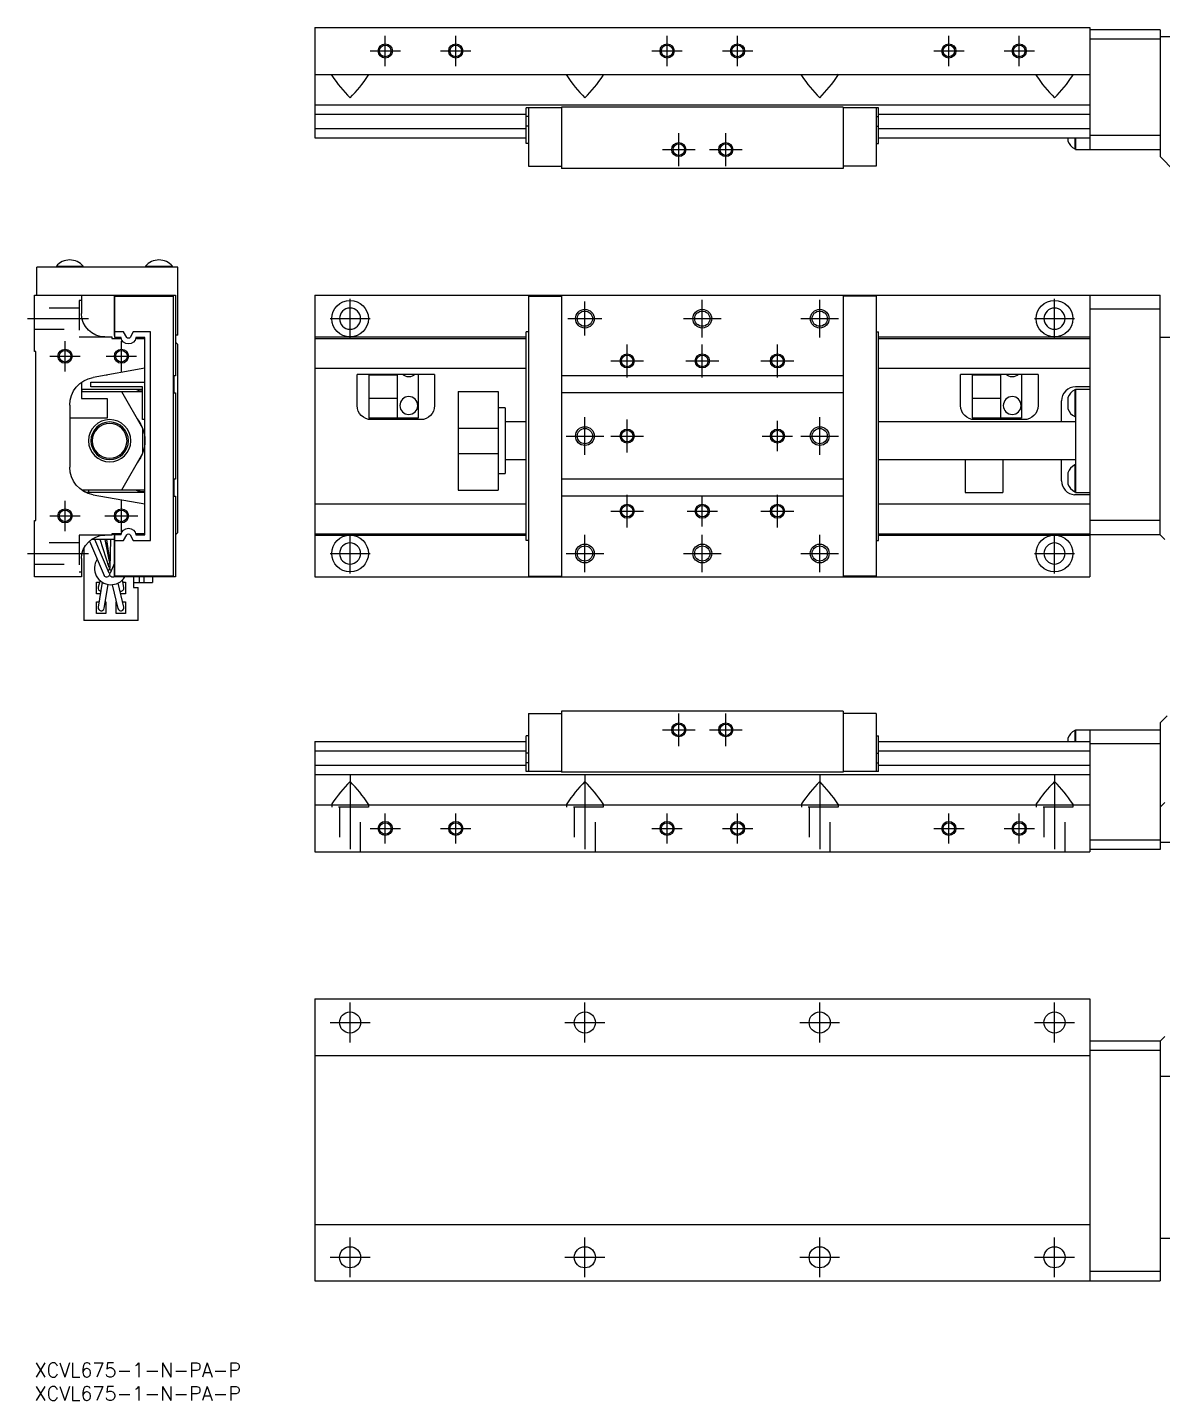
# Model space of a CAD drawing. Extents: x -1 to 434, y -8 to 284.
# Drawn here: x -1.5 to 240.2, y -8 to 284.4 of the extents above; entities that cross this region are included whole.
import ezdxf

# ---------------------------------------------------------------- set-up
doc = ezdxf.new("R2010")
doc.units = 0
doc.header["$LTSCALE"] = 0.5
doc.linetypes.add('CENTER', pattern=[50.8, 31.75, -6.35, 6.35, -6.35])
doc.linetypes.add('DASHED', pattern=[19.05, 12.7, -6.35])
for name, color, linetype in [('MSM_CENTER', 1, 'CENTER'), ('MSM_CONTINUOUS', 7, 'CONTINUOUS'), ('MSM_DASHED', 4, 'DASHED'), ('MSM_NARROW', 5, 'CONTINUOUS'), ('MSM_PART_NUMBER', 7, 'CONTINUOUS')]:
    doc.layers.add(name, color=color, linetype=linetype)
doc.styles.get("Standard").update_dxf_attribs({"font": 'txt.shx', "height": 3, "bigfont": 'bigfont.shx'})

msp = doc.modelspace()

# ---------------------------------------------------------------- linework, layer by layer
at = {"layer": 'MSM_CENTER'}
for p, q in [((74.7, 276.14), (74.7, 282.59)), ((89.7, 276.14), (89.7, 282.59)), ((134.7, 276.14), (134.7, 282.59)), ((149.7, 276.14), (149.7, 282.59)), ((194.7, 276.14), (194.7, 282.59)), ((209.7, 276.14), (209.7, 282.59)), ((71.47, 279.36), (77.93, 279.36)), ((86.47, 279.36), (92.93, 279.36)), ((131.47, 279.36), (137.93, 279.36)), ((146.47, 279.36), (152.93, 279.36)), ((191.47, 279.36), (197.93, 279.36)), ((206.47, 279.36), (212.93, 279.36)), ((137.2, 254.86), (137.2, 261.86)), ((147.2, 254.86), (147.2, 261.86)), ((133.7, 258.36), (140.7, 258.36)), ((143.7, 258.36), (150.7, 258.36)), ((67.2, 218.11), (67.2, 226.61)), ((117.2, 218.74), (117.2, 225.98)), ((142.2, 218.36), (142.2, 226.36)), ((167.2, 218.36), (167.2, 226.36)), ((217.2, 218.11), (217.2, 226.61)), ((-1.5, 222.36), (11.5, 222.36)), ((62.95, 222.36), (71.45, 222.36)), ((113.58, 222.36), (120.83, 222.36)), ((138.2, 222.36), (146.2, 222.36)), ((163.2, 222.36), (171.2, 222.36)), ((212.95, 222.36), (221.45, 222.36)), ((6.5, 211.13), (6.5, 217.59)), ((18.5, 211.13), (18.5, 217.59)), ((126.2, 209.86), (126.2, 216.86)), ((142.2, 209.86), (142.2, 216.86)), ((158.2, 209.86), (158.2, 216.86)), ((3.27, 214.36), (9.73, 214.36)), ((15.27, 214.36), (21.73, 214.36)), ((122.7, 213.36), (129.7, 213.36)), ((138.7, 213.36), (145.7, 213.36)), ((154.7, 213.36), (161.7, 213.36)), ((117.2, 193.36), (117.2, 201.36)), ((126.2, 193.86), (126.2, 200.86)), ((158.2, 194.13), (158.2, 200.59)), ((167.2, 193.36), (167.2, 201.36)), ((113.2, 197.36), (121.2, 197.36)), ((122.7, 197.36), (129.7, 197.36)), ((154.97, 197.36), (161.43, 197.36)), ((163.2, 197.36), (171.2, 197.36)), ((126.2, 177.86), (126.2, 184.86)), ((142.2, 178.13), (142.2, 184.59)), ((158.2, 177.86), (158.2, 184.86)), ((6.5, 177.13), (6.5, 183.59)), ((18.5, 176.86), (18.5, 183.86)), ((122.7, 181.36), (129.7, 181.36)), ((138.97, 181.36), (145.43, 181.36)), ((154.7, 181.36), (161.7, 181.36)), ((3.27, 180.36), (9.73, 180.36)), ((15, 180.36), (22, 180.36)), ((67.2, 168.11), (67.2, 176.61)), ((117.2, 168.36), (117.2, 176.36)), ((142.2, 168.36), (142.2, 176.36)), ((167.2, 168.36), (167.2, 176.36)), ((217.2, 168.11), (217.2, 176.61)), ((-1.5, 172.36), (11.5, 172.36)), ((62.95, 172.36), (71.45, 172.36)), ((113.2, 172.36), (121.2, 172.36)), ((138.2, 172.36), (146.2, 172.36)), ((163.2, 172.36), (171.2, 172.36)), ((212.95, 172.36), (221.45, 172.36)), ((137.2, 131.31), (137.2, 138.31)), ((147.2, 131.31), (147.2, 138.31)), ((133.7, 134.81), (140.7, 134.81)), ((143.7, 134.81), (150.7, 134.81)), ((67.2, 125.31), (67.2, 106.81)), ((117.2, 125.31), (117.2, 106.81)), ((167.2, 125.31), (167.2, 106.81)), ((217.2, 125.31), (217.2, 106.81)), ((74.7, 110.58), (74.7, 117.03)), ((89.7, 110.58), (89.7, 117.03)), ((134.7, 110.58), (134.7, 117.03)), ((149.7, 110.58), (149.7, 117.03)), ((194.7, 110.58), (194.7, 117.03)), ((209.7, 110.58), (209.7, 117.03)), ((71.47, 113.81), (77.93, 113.81)), ((86.47, 113.81), (92.93, 113.81)), ((131.47, 113.81), (137.93, 113.81)), ((146.47, 113.81), (152.93, 113.81)), ((191.47, 113.81), (197.93, 113.81)), ((206.47, 113.81), (212.93, 113.81)), ((67.2, 68.25), (67.2, 76.75)), ((117.2, 68.25), (117.2, 76.75)), ((167.2, 68.25), (167.2, 76.75)), ((217.2, 68.25), (217.2, 76.75)), ((62.95, 72.5), (71.45, 72.5)), ((112.95, 72.5), (121.45, 72.5)), ((162.95, 72.5), (171.45, 72.5)), ((212.95, 72.5), (221.45, 72.5)), ((67.2, 18.25), (67.2, 26.75)), ((117.2, 18.25), (117.2, 26.75)), ((167.2, 18.25), (167.2, 26.75)), ((217.2, 18.25), (217.2, 26.75)), ((62.95, 22.5), (71.45, 22.5)), ((112.95, 22.5), (121.45, 22.5)), ((162.95, 22.5), (171.45, 22.5)), ((212.95, 22.5), (221.45, 22.5))]:
    msp.add_line(p, q, dxfattribs=at)
at = {"layer": 'MSM_CONTINUOUS'}
for p, q in [((59.7, 284.36), (224.7, 284.36)), ((59.7, 284.36), (59.7, 260.86)), ((224.7, 284.36), (224.7, 258.36)), ((239.7, 283.86), (224.7, 283.86)), ((239.7, 283.86), (239.7, 256.86)), ((239.7, 281.86), (224.7, 281.86)), ((244.2, 282.36), (239.7, 282.36)), ((59.7, 274.36), (224.7, 274.36)), ((63.3, 274.24), (63.46, 274.36)), ((63.31, 274.21), (63.3, 274.24)), ((63.33, 274.11), (63.31, 274.21)), ((71.1, 274.24), (70.95, 274.36)), ((71.07, 274.11), (71.1, 274.21)), ((71.1, 274.21), (71.1, 274.24)), ((113.3, 274.24), (113.46, 274.36)), ((113.31, 274.21), (113.3, 274.24)), ((113.33, 274.11), (113.31, 274.21)), ((121.1, 274.24), (120.95, 274.36)), ((121.07, 274.11), (121.1, 274.21)), ((121.1, 274.21), (121.1, 274.24)), ((163.3, 274.24), (163.46, 274.36)), ((163.31, 274.21), (163.3, 274.24)), ((163.33, 274.11), (163.31, 274.21)), ((171.1, 274.24), (170.95, 274.36)), ((171.07, 274.11), (171.1, 274.21)), ((171.1, 274.21), (171.1, 274.24)), ((213.3, 274.24), (213.46, 274.36)), ((213.31, 274.21), (213.3, 274.24)), ((213.33, 274.11), (213.31, 274.21)), ((221.1, 274.24), (220.95, 274.36)), ((221.07, 274.11), (221.1, 274.21)), ((221.1, 274.21), (221.1, 274.24)), ((59.7, 267.86), (224.7, 267.86)), ((112.2, 267.26), (104.7, 267.26)), ((104.7, 259.66), (104.7, 267.26)), ((105.2, 267.26), (105.2, 254.86)), ((172.2, 267.36), (112.2, 267.36)), ((112.2, 267.36), (112.2, 254.36)), ((172.2, 267.36), (172.2, 254.36)), ((179.7, 267.26), (172.2, 267.26)), ((179.2, 267.26), (179.2, 254.86)), ((179.7, 259.66), (179.7, 267.26)), ((59.7, 265.9), (104.7, 265.9)), ((105.2, 265.39), (104.7, 265.39)), ((105.2, 263.34), (104.7, 263.34)), ((179.2, 265.39), (179.7, 265.39)), ((179.2, 263.34), (179.7, 263.34)), ((179.7, 265.9), (224.7, 265.9)), ((59.7, 262.83), (104.7, 262.83)), ((59.7, 260.86), (104.7, 260.86)), ((179.7, 262.83), (224.7, 262.83)), ((179.7, 260.86), (224.7, 260.86)), ((220.05, 260.86), (220.05, 260.15)), ((221.5, 260.86), (221.5, 258.5)), ((221.7, 260.86), (221.7, 258.36)), ((239.7, 261.36), (224.7, 261.36)), ((105.2, 259.66), (104.7, 259.66)), ((179.2, 259.66), (179.7, 259.66)), ((221.5, 258.5), (221.7, 258.5)), ((221.7, 258.36), (239.7, 258.36)), ((105.2, 254.86), (112.2, 254.86)), ((172.2, 254.36), (112.2, 254.36)), ((179.2, 254.86), (172.2, 254.86)), ((242.7, 253.86), (239.7, 256.86)), ((0.5, 227.36), (0.5, 233.36)), ((30.5, 233.36), (0.5, 233.36)), ((4.65, 233.52), (10.35, 233.52)), ((4.65, 233.52), (4.65, 233.36)), ((10.35, 233.36), (10.35, 233.52)), ((23.65, 233.52), (29.35, 233.52)), ((23.65, 233.52), (23.65, 233.36)), ((29.35, 233.36), (29.35, 233.52)), ((30.5, 218.86), (30.5, 233.36)), ((0, 227.36), (30, 227.36)), ((0, 215.36), (0, 227.36)), ((10, 227.36), (10, 223.46)), ((17, 218.76), (17, 227.36)), ((17.1, 218.36), (17.1, 227.16)), ((17.1, 227.16), (29.5, 227.16)), ((29.5, 227.16), (29.5, 167.56)), ((30, 227.36), (30, 210.16)), ((59.7, 227.36), (59.7, 167.36)), ((59.7, 227.36), (239.7, 227.36)), ((105.2, 227.16), (112.2, 227.16)), ((105.2, 227.16), (105.2, 167.56)), ((112.2, 227.36), (112.2, 167.36)), ((172.2, 227.36), (172.2, 167.36)), ((179.2, 227.16), (172.2, 227.16)), ((179.2, 227.16), (179.2, 167.56)), ((224.7, 227.36), (224.7, 167.36)), ((239.7, 176.36), (239.7, 227.36)), ((239.7, 224.36), (224.7, 224.36)), ((18.98, 219.56), (17.1, 219.56)), ((19.66, 218.36), (18.98, 219.56)), ((21.03, 219.56), (20.34, 218.36)), ((24.7, 219.56), (21.03, 219.56)), ((24.7, 175.16), (24.7, 219.56)), ((105.2, 219.56), (104.7, 219.56)), ((104.7, 175.16), (104.7, 219.56)), ((179.2, 219.56), (179.7, 219.56)), ((179.7, 175.16), (179.7, 219.56)), ((15, 218.46), (16.5, 218.46)), ((16.5, 218.46), (16.5, 218.16)), ((16.5, 218.16), (18.46, 218.16)), ((17.1, 218.76), (17, 218.76)), ((18.42, 218.36), (17.1, 218.36)), ((21.54, 218.16), (23.5, 218.16)), ((23.5, 218.36), (21.58, 218.36)), ((23.5, 176.36), (23.5, 218.36)), ((30.5, 218.86), (30, 218.86)), ((30.5, 216.86), (30, 217.36)), ((30.5, 176.86), (30.5, 216.86)), ((59.7, 218.46), (104.7, 218.46)), ((59.7, 218.16), (104.7, 218.16)), ((179.7, 218.46), (224.7, 218.46)), ((179.7, 218.16), (224.7, 218.16)), ((264.7, 218.36), (239.7, 218.36)), ((0.3, 215.36), (0, 215.36)), ((0.3, 179.36), (0.3, 215.36)), ((23.5, 211.8), (12.46, 209.86)), ((59.7, 211.8), (104.7, 211.8)), ((179.7, 211.8), (224.7, 211.8)), ((10, 208.82), (10, 205.36)), ((12, 207.86), (12, 208.86)), ((12, 208.86), (23.5, 208.86)), ((23, 207.86), (12, 207.86)), ((15.5, 210.36), (15.29, 210.36)), ((15.5, 210.39), (15.5, 210.36)), ((23, 200.86), (23, 207.86)), ((29.65, 210.16), (29.65, 206.56)), ((30, 210.16), (29.65, 210.16)), ((85.2, 210.48), (68.7, 210.48)), ((68.7, 203.86), (68.7, 210.48)), ((71.2, 210.48), (71.2, 201.16)), ((77.2, 210.36), (71.2, 210.36)), ((77.2, 210.48), (77.2, 201.16)), ((81.7, 210.48), (81.7, 201.16)), ((85.2, 210.48), (85.2, 203.86)), ((172.2, 210.16), (112.2, 210.16)), ((213.7, 210.48), (197.2, 210.48)), ((197.2, 203.86), (197.2, 210.48)), ((199.7, 210.48), (199.7, 201.16)), ((205.7, 210.36), (199.7, 210.36)), ((205.7, 210.48), (205.7, 201.16)), ((210.2, 210.48), (210.2, 201.16)), ((213.7, 210.48), (213.7, 203.86)), ((224.7, 207.85), (221.7, 207.85)), ((10, 207.36), (23, 207.36)), ((10, 205.36), (15.5, 205.36)), ((10.05, 206.86), (23, 206.86)), ((15.5, 205.36), (15.5, 201.16)), ((18.5, 206.86), (23, 199.06)), ((29.65, 206.56), (30, 206.56)), ((30, 206.56), (30, 188.16)), ((77.2, 205.36), (71.2, 205.36)), ((90.2, 206.86), (90.2, 185.86)), ((90.2, 206.86), (98.7, 206.86)), ((98.7, 206.86), (98.7, 185.86)), ((172.2, 206.56), (112.2, 206.56)), ((205.7, 205.36), (199.7, 205.36)), ((218.7, 200.36), (218.7, 204.85)), ((220.05, 205.57), (220.05, 203.15)), ((221.5, 207.22), (221.5, 201.5)), ((221.7, 207.22), (221.5, 207.22)), ((221.7, 207.36), (221.7, 185.36)), ((221.7, 207.36), (224.7, 207.36)), ((7.5, 203.95), (7.5, 190.77)), ((100.2, 203.36), (98.7, 203.36)), ((100.2, 203.36), (100.2, 189.36)), ((15.5, 201.16), (7.5, 201.16)), ((23.5, 200.86), (23, 200.86)), ((23, 199.06), (23, 193.65)), ((81.7, 201.16), (71.2, 201.16)), ((82.2, 200.86), (71.7, 200.86)), ((90.2, 199.06), (98.7, 199.06)), ((104.7, 200.36), (100.2, 200.36)), ((221.7, 200.36), (179.7, 200.36)), ((210.2, 201.16), (199.7, 201.16)), ((210.7, 200.86), (200.2, 200.86)), ((221.5, 201.5), (221.7, 201.5)), ((23, 193.65), (18.5, 185.86)), ((90.2, 193.65), (98.7, 193.65)), ((100.2, 192.36), (104.7, 192.36)), ((179.7, 192.36), (221.7, 192.36)), ((198.2, 192.36), (198.2, 185.36)), ((206.2, 192.36), (206.2, 185.36)), ((218.7, 187.85), (218.7, 192.36)), ((221.5, 191.22), (221.5, 185.5)), ((221.7, 191.22), (221.5, 191.22)), ((30, 188.16), (29.65, 188.16)), ((29.65, 188.16), (29.65, 184.56)), ((98.7, 189.36), (100.2, 189.36)), ((172.2, 188.16), (112.2, 188.16)), ((220.05, 189.57), (220.05, 187.15)), ((23.5, 185.86), (10.05, 185.86)), ((23.5, 185.36), (11.05, 185.36)), ((11.5, 185.86), (11.5, 185.36)), ((12.46, 184.86), (23.5, 182.91)), ((29.65, 184.56), (30, 184.56)), ((30, 184.56), (30, 167.36)), ((90.2, 185.86), (98.7, 185.86)), ((172.2, 184.56), (112.2, 184.56)), ((198.2, 185.36), (206.2, 185.36)), ((221.5, 185.5), (221.7, 185.5)), ((221.7, 185.36), (224.7, 185.36)), ((224.7, 184.85), (221.7, 184.85)), ((59.7, 182.91), (104.7, 182.91)), ((179.7, 182.91), (224.7, 182.91)), ((0, 167.36), (0, 179.36)), ((0, 179.36), (0.3, 179.36)), ((239.7, 179.36), (224.7, 179.36)), ((16.5, 176.26), (15, 176.26)), ((16.5, 176.56), (16.5, 176.26)), ((18.46, 176.56), (16.5, 176.56)), ((18.42, 176.36), (16.5, 176.36)), ((17, 175.96), (17.1, 175.96)), ((17, 167.36), (17, 175.96)), ((17.1, 167.56), (17.1, 176.36)), ((18.98, 175.16), (19.66, 176.35)), ((20.34, 176.35), (21.03, 175.16)), ((23.5, 176.56), (21.54, 176.56)), ((21.58, 176.36), (23.5, 176.36)), ((23.2, 176.56), (23, 176.36)), ((30, 176.36), (30.5, 176.86)), ((59.7, 176.56), (104.7, 176.56)), ((59.7, 176.26), (104.7, 176.26)), ((179.7, 176.56), (224.7, 176.56)), ((179.7, 176.26), (224.7, 176.26)), ((239.7, 176.36), (224.7, 176.36)), ((239.7, 176.36), (240.7, 175.36)), ((10.5, 173.44), (10.5, 158.11)), ((11.69, 175), (14.8, 167.67)), ((17, 175.36), (12.15, 175.36)), ((15.9, 168.14), (12.84, 175.36)), ((15.92, 169.39), (14.01, 175.36)), ((15.94, 170.62), (15.03, 175.36)), ((15.17, 174.66), (15.2, 174.66)), ((15.2, 174.66), (15.2, 174.47)), ((15.34, 175.36), (16.06, 170.42)), ((16.18, 175.36), (16.05, 169.22)), ((17.1, 175.16), (18.98, 175.16)), ((21.03, 175.16), (24.7, 175.16)), ((105.2, 175.16), (104.7, 175.16)), ((179.2, 175.16), (179.7, 175.16)), ((10, 171.26), (10, 167.36)), ((17, 170.27), (16.1, 168.14)), ((10, 167.36), (0, 167.36)), ((30, 167.36), (17, 167.36)), ((29.5, 167.56), (17.1, 167.56)), ((19.04, 165.13), (18.74, 166.73)), ((21.1, 167.36), (21.1, 165.11)), ((22.3, 167.36), (22.3, 166.21)), ((23.3, 167.36), (23.3, 166.21)), ((25.1, 167.36), (25.1, 166.21)), ((59.7, 167.36), (224.7, 167.36)), ((105.2, 167.56), (112.2, 167.56)), ((179.2, 167.56), (172.2, 167.56)), ((13.2, 166.26), (13.87, 166.26)), ((13.2, 163.76), (13.2, 166.26)), ((14.02, 163.76), (13.2, 163.76)), ((14.42, 166.23), (13.56, 160.91)), ((13.96, 166.58), (13.57, 165.18)), ((14.84, 160.7), (15.66, 165.76)), ((16.52, 165.72), (17.77, 160.65)), ((19.03, 160.96), (17.78, 166.05)), ((19.4, 163.76), (18.34, 163.76)), ((18.83, 166.26), (19.4, 166.26)), ((19.4, 166.26), (19.4, 163.76)), ((21.1, 166.21), (23.3, 166.21)), ((21.1, 165.11), (22.1, 165.11)), ((22.1, 158.11), (22.1, 165.11)), ((23.3, 166.21), (25.1, 166.21)), ((13.2, 162.06), (13.75, 162.06)), ((13.2, 159.56), (13.2, 162.06)), ((15.06, 162.06), (15.2, 162.06)), ((15.2, 162.06), (15.2, 159.56)), ((17.4, 162.06), (17.42, 162.06)), ((17.4, 159.56), (17.4, 162.06)), ((18.76, 162.06), (19.4, 162.06)), ((19.4, 162.06), (19.4, 159.56)), ((22.1, 158.11), (10.5, 158.11)), ((15.2, 159.56), (13.2, 159.56)), ((19.4, 159.56), (17.4, 159.56)), ((105.2, 138.31), (112.2, 138.31)), ((105.2, 138.31), (105.2, 125.91)), ((172.2, 138.81), (112.2, 138.81)), ((112.2, 138.81), (112.2, 125.81)), ((172.2, 138.81), (172.2, 125.81)), ((179.2, 138.31), (172.2, 138.31)), ((179.2, 138.31), (179.2, 125.91)), ((239.7, 136.31), (241.2, 137.81)), ((221.5, 134.67), (221.5, 132.31)), ((221.7, 134.67), (221.5, 134.67)), ((221.7, 134.81), (239.7, 134.81)), ((221.7, 134.81), (221.7, 132.31)), ((224.7, 134.81), (224.7, 108.81)), ((239.7, 136.31), (239.7, 109.31)), ((59.7, 132.31), (59.7, 108.81)), ((59.7, 132.31), (104.7, 132.31)), ((105.2, 133.51), (104.7, 133.51)), ((104.7, 125.91), (104.7, 133.51)), ((179.2, 133.51), (179.7, 133.51)), ((179.7, 125.91), (179.7, 133.51)), ((179.7, 132.31), (224.7, 132.31)), ((220.05, 133.02), (220.05, 132.31)), ((239.7, 131.81), (224.7, 131.81)), ((59.7, 130.34), (104.7, 130.34)), ((105.2, 129.83), (104.7, 129.83)), ((179.2, 129.83), (179.7, 129.83)), ((179.7, 130.34), (224.7, 130.34)), ((59.7, 127.27), (104.7, 127.27)), ((105.2, 127.78), (104.7, 127.78)), ((112.2, 125.91), (104.7, 125.91)), ((172.2, 125.81), (112.2, 125.81)), ((179.7, 125.91), (172.2, 125.91)), ((179.2, 127.78), (179.7, 127.78)), ((179.7, 127.27), (224.7, 127.27)), ((59.7, 125.31), (224.7, 125.31)), ((59.7, 118.81), (224.7, 118.81)), ((63.31, 118.96), (63.3, 118.93)), ((63.3, 118.93), (63.46, 118.81)), ((63.33, 119.06), (63.31, 118.96)), ((71.1, 118.93), (70.95, 118.81)), ((71.07, 119.06), (71.1, 118.96)), ((71.1, 118.96), (71.1, 118.93)), ((113.31, 118.96), (113.3, 118.93)), ((113.3, 118.93), (113.46, 118.81)), ((113.33, 119.06), (113.31, 118.96)), ((121.1, 118.93), (120.95, 118.81)), ((121.07, 119.06), (121.1, 118.96)), ((121.1, 118.96), (121.1, 118.93)), ((163.31, 118.96), (163.3, 118.93)), ((163.3, 118.93), (163.46, 118.81)), ((163.33, 119.06), (163.31, 118.96)), ((171.1, 118.93), (170.95, 118.81)), ((171.07, 119.06), (171.1, 118.96)), ((171.1, 118.96), (171.1, 118.93)), ((213.31, 118.96), (213.3, 118.93)), ((213.3, 118.93), (213.46, 118.81)), ((213.33, 119.06), (213.31, 118.96)), ((221.1, 118.93), (220.95, 118.81)), ((221.07, 119.06), (221.1, 118.96)), ((221.1, 118.96), (221.1, 118.93)), ((239.7, 118.31), (240.7, 119.31)), ((239.7, 111.31), (224.7, 111.31)), ((59.7, 108.81), (224.7, 108.81)), ((239.7, 109.31), (224.7, 109.31)), ((264.6, 110.81), (239.7, 110.81)), ((59.7, 77.5), (224.7, 77.5)), ((59.7, 77.5), (59.7, 17.5)), ((224.7, 77.5), (224.7, 17.5)), ((239.7, 68.5), (224.7, 68.5)), ((239.7, 68.5), (240.7, 69.5)), ((239.7, 68.5), (239.7, 17.5)), ((59.7, 65.5), (224.7, 65.5)), ((239.7, 66.5), (224.7, 66.5)), ((264.6, 61), (239.7, 61)), ((59.7, 29.5), (224.7, 29.5)), ((264.7, 26.5), (239.7, 26.5)), ((239.7, 19.5), (224.7, 19.5)), ((59.7, 17.5), (239.7, 17.5))]:
    msp.add_line(p, q, dxfattribs=at)
for centre, radius in [((74.7, 279.36), 1.23), ((89.7, 279.36), 1.23), ((134.7, 279.36), 1.23), ((149.7, 279.36), 1.23), ((194.7, 279.36), 1.23), ((209.7, 279.36), 1.23), ((137.2, 258.36), 1.23), ((147.2, 258.36), 1.23), ((67.2, 222.36), 3.9), ((217.2, 222.36), 3.9), ((117.2, 222.36), 1.62), ((142.2, 222.36), 1.62), ((167.2, 222.36), 1.62), ((6.5, 214.36), 1.23), ((18.5, 214.36), 1.23), ((126.2, 213.36), 1.23), ((142.2, 213.36), 1.23), ((158.2, 213.36), 1.23), ((117.2, 197.36), 1.62), ((167.2, 197.36), 1.62), ((126.2, 197.36), 1.23), ((158.2, 197.36), 1.23), ((6.5, 180.36), 1.23), ((18.5, 180.36), 1.23), ((126.2, 181.36), 1.23), ((142.2, 181.36), 1.23), ((158.2, 181.36), 1.23), ((67.2, 172.36), 3.9), ((217.2, 172.36), 3.9), ((117.2, 172.36), 1.62), ((142.2, 172.36), 1.62), ((167.2, 172.36), 1.62), ((137.2, 134.81), 1.23), ((147.2, 134.81), 1.23), ((74.7, 113.81), 1.23), ((89.7, 113.81), 1.23), ((134.7, 113.81), 1.23), ((149.7, 113.81), 1.23), ((194.7, 113.81), 1.23), ((209.7, 113.81), 1.23), ((67.2, 72.5), 2.25), ((117.2, 72.5), 2.25), ((167.2, 72.5), 2.25), ((217.2, 72.5), 2.25), ((67.2, 22.5), 2.25), ((117.2, 22.5), 2.25), ((167.2, 22.5), 2.25), ((217.2, 22.5), 2.25)]:
    msp.add_circle(centre, radius, dxfattribs=at)
at = {"layer": 'MSM_CONTINUOUS', "extrusion": (0, 0, -1)}
for centre, radius in [((-67.2, 222.36), 2.25), ((-217.2, 222.36), 2.25), ((-79.7, 203.86), 1.9), ((-208.2, 203.86), 1.9), ((-16, 196.36), 4.5), ((-16, 196.36), 4), ((-16, 196.36), 3.7), ((-67.2, 172.36), 2.25), ((-217.2, 172.36), 2.25)]:
    msp.add_circle(centre, radius, dxfattribs=at)
at = {"layer": 'MSM_CONTINUOUS'}
for centre, radius, start, end in [((91.12, 292.83), 33.51, 213.969, 224.4521), ((43.28, 292.83), 33.51, 315.5479, 326.031), ((141.12, 292.83), 33.51, 213.969, 224.4521), ((93.28, 292.83), 33.51, 315.5479, 326.031), ((191.12, 292.83), 33.51, 213.969, 224.4521), ((143.28, 292.83), 33.51, 315.5479, 326.031), ((241.12, 292.83), 33.51, 213.969, 224.4521), ((193.28, 292.83), 33.51, 315.5479, 326.031), ((223.08, 261.35), 3.25, 201.5574, 241.0598), ((7.5, 231.16), 3.7, 90, 140.3692), ((7.5, 231.16), 3.7, 39.6308, 90), ((26.5, 231.16), 3.7, 90, 140.3692), ((26.5, 231.16), 3.7, 39.6308, 90), ((221.7, 204.85), 3, 90, 180), ((223.08, 204.37), 3.25, 118.9402, 158.4426), ((223.08, 204.34), 3.25, 201.5574, 241.0598), ((223.08, 188.37), 3.25, 118.9402, 158.4426), ((221.7, 187.85), 3, 180, 265.3245), ((223.08, 188.34), 3.25, 201.5574, 241.0598), ((16.27, 169.21), 3.5, 98.8136, 101.7675), ((16.27, 169.21), 3.5, 146.9255, 328.091), ((14.2, 165.01), 0.65, 164.7083, 262.6272), ((18.4, 165.01), 0.65, 250.6467, 10.4507), ((14.2, 160.81), 0.65, 170.8127, 350.8127), ((18.4, 160.81), 0.65, 193.8589, 13.8589), ((223.08, 131.82), 3.25, 118.9402, 158.4426), ((91.12, 100.34), 33.51, 135.5479, 146.031), ((43.28, 100.34), 33.51, 33.969, 44.4521), ((141.12, 100.34), 33.51, 135.5479, 146.031), ((93.28, 100.34), 33.51, 33.969, 44.4521), ((191.12, 100.34), 33.51, 135.5479, 146.031), ((143.28, 100.34), 33.51, 33.969, 44.4521), ((241.12, 100.34), 33.51, 135.5479, 146.031), ((193.28, 100.34), 33.51, 33.969, 44.4521)]:
    msp.add_arc(centre, radius, start, end, dxfattribs=at)
at = {"layer": 'MSM_CONTINUOUS', "extrusion": (0, 0, -1)}
for centre, radius, start, end in [((-15, 223.46), 5, 270, 0), ((-20, 218.56), 1.59, 187.2353, 352.7647), ((-20, 218.56), 0.388, 209.9865, 330.0135), ((-13.5, 203.95), 6, 0, 80), ((-79.7, 211.86), 1.9, 226.3793, 313.6207), ((-208.2, 211.86), 1.9, 226.3793, 313.6207), ((-9, 204.36), 2.86, 110.4659, 119.0583), ((-13.05, 201.66), 6, 59.4911, 60.0438), ((-23, 204.36), 2.86, 60.9417, 90), ((-71.7, 203.86), 3, 270, 0), ((-82.2, 203.86), 3, 180, 270), ((-200.2, 203.86), 3, 270, 0), ((-210.7, 203.86), 3, 180, 270), ((-16, 196.36), 7.5, 141.3733, 218.6267), ((-13.5, 190.77), 6, 280, 0), ((-13.5, 190.83), 6, 294.0962, 303.9498), ((-9, 188.36), 2.86, 243.9703, 245.3117), ((-23, 188.36), 2.86, 259.9315, 299.0583), ((-221.7, 187.85), 3, 270, 274.6755), ((-15, 171.26), 5, 0, 90), ((-20, 176.16), 1.59, 7.2353, 172.7647), ((-20, 176.16), 0.388, 29.9865, 150.0135), ((-15.35, 170.51), 0.6, 169.1542, 232.4513), ((-16.65, 170.51), 0.6, 343.9147, 351.7575), ((-15.35, 167.91), 0.6, 156.9836, 336.9836), ((-15.35, 169.21), 0.6, 162.212, 238.1917), ((-16.65, 167.91), 0.6, 234.3147, 23.0164), ((-16.65, 169.21), 0.6, 301.8083, 1.1935)]:
    msp.add_arc(centre, radius, start, end, dxfattribs=at)
at = {"layer": 'MSM_DASHED'}
for p, q in [((9.5, 226.26), (9.5, 218.46)), ((10, 226.26), (9.5, 226.26)), ((9.5, 224.61), (0, 224.61)), ((0, 220.11), (9.5, 220.11)), ((9.5, 218.46), (15, 218.46)), ((9.5, 176.26), (9.5, 168.46)), ((15, 176.26), (9.5, 176.26)), ((9.5, 174.61), (0, 174.61)), ((0, 170.11), (9.5, 170.11)), ((9.5, 168.46), (10, 168.46)), ((63.3, 118.93), (63.3, 118.31)), ((71.1, 118.31), (63.3, 118.31)), ((64.95, 118.31), (64.95, 108.81)), ((69.45, 108.81), (69.45, 118.31)), ((71.1, 118.93), (71.1, 118.31)), ((113.3, 118.93), (113.3, 118.31)), ((121.1, 118.31), (113.3, 118.31)), ((114.95, 118.31), (114.95, 108.81)), ((119.45, 108.81), (119.45, 118.31)), ((121.1, 118.93), (121.1, 118.31)), ((163.3, 118.93), (163.3, 118.31)), ((171.1, 118.31), (163.3, 118.31)), ((164.95, 118.31), (164.95, 108.81)), ((169.45, 108.81), (169.45, 118.31)), ((171.1, 118.93), (171.1, 118.31)), ((213.3, 118.93), (213.3, 118.31)), ((221.1, 118.31), (213.3, 118.31)), ((214.95, 118.31), (214.95, 108.81)), ((219.45, 108.81), (219.45, 118.31)), ((221.1, 118.93), (221.1, 118.31))]:
    msp.add_line(p, q, dxfattribs=at)
at = {"layer": 'MSM_NARROW'}
for centre, radius in [((74.7, 279.36), 1.5), ((89.7, 279.36), 1.5), ((134.7, 279.36), 1.5), ((149.7, 279.36), 1.5), ((194.7, 279.36), 1.5), ((209.7, 279.36), 1.5), ((137.2, 258.36), 1.5), ((147.2, 258.36), 1.5), ((117.2, 222.36), 2), ((142.2, 222.36), 2), ((167.2, 222.36), 2), ((6.5, 214.36), 1.5), ((18.5, 214.36), 1.5), ((126.2, 213.36), 1.5), ((142.2, 213.36), 1.5), ((158.2, 213.36), 1.5), ((117.2, 197.36), 2), ((126.2, 197.36), 1.5), ((158.2, 197.36), 1.5), ((167.2, 197.36), 2), ((6.5, 180.36), 1.5), ((18.5, 180.36), 1.5), ((126.2, 181.36), 1.5), ((142.2, 181.36), 1.5), ((158.2, 181.36), 1.5), ((117.2, 172.36), 2), ((142.2, 172.36), 2), ((167.2, 172.36), 2), ((137.2, 134.81), 1.5), ((147.2, 134.81), 1.5), ((74.7, 113.81), 1.5), ((89.7, 113.81), 1.5), ((134.7, 113.81), 1.5), ((149.7, 113.81), 1.5), ((194.7, 113.81), 1.5), ((209.7, 113.81), 1.5)]:
    msp.add_circle(centre, radius, dxfattribs=at)

# ---------------------------------------------------------------- texts
at = {"layer": 'MSM_PART_NUMBER'}
for p in [(0, -3), (0, -8)]:
    msp.add_text('XCVL675-1-N-PA-P', height=3, dxfattribs=at).set_placement(p)

doc.saveas('drawing.dxf')
